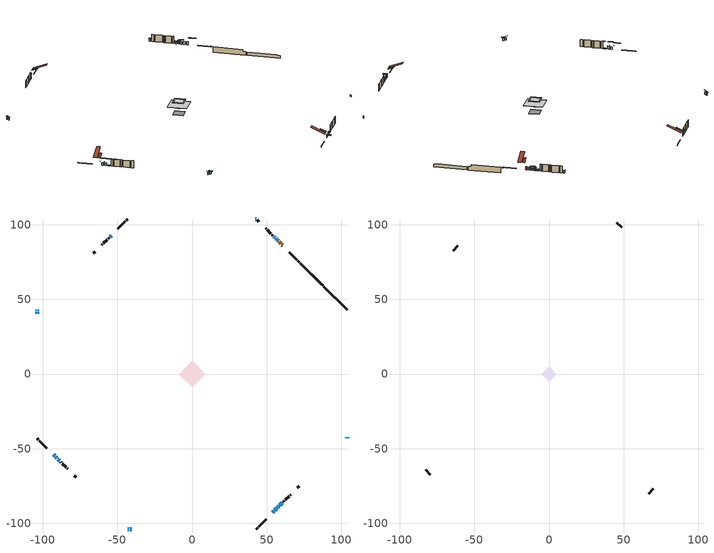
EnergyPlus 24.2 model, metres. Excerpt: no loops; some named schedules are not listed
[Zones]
conditioned space
 floor outside (Floor1 construction): -0.92,0 0,0.92 0.92,0 0,-0.92 z1.67
 floor outside (Floor3 construction): -1.2,0 0,1.2 1.2,0 0,-1.2 z1.67
 floor adiabatic (AdiabaticFloorConstruction): -8.77,0 0,8.77 8.77,0 0,-8.77 z4.11
 floor foundation (Slab1 construction): -4.91,0 0,4.91 4.91,0 0,-4.91 z-2.14
 floor foundation (Slab1 construction 1): -4.87,0 0,4.87 4.87,0 0,-4.87 z-2.14
 wall outside (RimJoist1 construction): 42.98,-103.77 43.96,-102.79 / -103.77,-42.98 -102.79,-43.96 / -42.98,103.77 -43.96,102.79 / 71.85,74.9 70.87,75.88 z1.67:1.97
 wall outside (RimJoist2 construction): 44.62,-102.13 49.66,-97.09 / -102.13,-44.62 -97.09,-49.66 / -44.62,102.13 -49.66,97.09 / 70.21,76.54 65.17,81.58 z1.67:1.97
 wall outside (AdiabaticWallConstruction 1): 60.69,86.06 60.13,86.62 / 59.48,87.27 58.34,88.41 z1.67:3.7
 wall outside (AdiabaticWallConstruction): 54.14,-92.61 54.86,-91.89 / 57.68,89.07 57.3,89.45 / 56.65,90.1 56.27,90.48 / -92.61,-54.14 -91.87,-54.88 / -42.98,-103.77 -42.45,-103.77 / -103.77,42.98 -103.77,42.45 / -91.21,-55.54 -90.48,-56.27 / -41.52,-103.77 -40.45,-103.77 / 57.45,-89.3 58.19,-88.56 / 42.98,103.77 42.45,103.77 / -54.14,92.61 -54.88,91.87 / -103.77,41.52 -103.77,40.45 z1.67:3.3; -89.82,-56.93 -88.67,-58.08 z1.67:2.13; 55.52,-91.23 56.8,-89.95 z1.67:2.48; 55.61,91.14 54.73,92.02 z1.67:2.49; 103.77,-42.98 103.77,-42.27 z1.67:2.89; 58.85,-87.9 60.57,-86.18 z1.67:2.69
 wall outside (Wall1 construction): 61.23,-85.52 61.82,-84.93 / -88.01,-58.74 -87.42,-59.33 / -55.54,91.21 -56.13,90.62 / 54.08,92.67 53.48,93.27 z1.67:6.55
 wall outside (Wall2 construction): 62.48,-84.27 65.02,-81.73 / -86.76,-59.99 -84.22,-62.53 / -56.79,89.96 -59.33,87.42 / 52.82,93.93 50.29,96.46 z1.67:6.55
 wall outside (Wall3 construction): 65.67,-81.08 66.02,-80.73 / -83.57,-63.18 -83.22,-63.53 / -59.98,86.77 -60.33,86.42 / 49.63,97.12 49.28,97.47 z1.67:6.55
 wall outside (Wall6 construction): 70.53,-76.22 71.66,-75.09 / -78.71,-68.04 -77.58,-69.17 / -64.84,81.91 -65.97,80.78 / 44.78,101.97 43.64,103.11 z1.67:6.55
 wall foundation (FoundationWall1 construction): 88.36,58.39,-2.14 88.36,58.39,0.21 102.23,44.52,0.21 102.23,44.52,-0.13 103.77,42.98,-0.13 103.77,42.98,-2.14
 wall foundation (FoundationWall2 construction): 72.51,74.24,-2.14 72.51,74.24,1.67 86.18,60.57,1.67 86.18,60.57,0.52 87.7,59.05,0.52 87.7,59.05,-2.14
 window (WindowConstruction 13): 54.14,-92.61 54.86,-91.89 z1.67:3.29
 window (WindowConstruction 6): 57.68,89.07 57.3,89.45 z1.67:3.29
 window (WindowConstruction 7): 56.65,90.1 56.27,90.48 z1.67:3.29
 window (WindowConstruction 8): -92.61,-54.14 -91.87,-54.88 z1.67:3.29
 window (WindowConstruction 9): -42.98,-103.77 -42.45,-103.77 z1.67:3.29
 window (WindowConstruction 10): -103.77,42.98 -103.77,42.45 z1.67:3.29
 window (WindowConstruction 11): -91.21,-55.54 -90.48,-56.27 z1.67:3.29
 window (WindowConstruction 12): -41.52,-103.77 -40.45,-103.77 z1.67:3.29
 window (WindowConstruction 14): -89.82,-56.93 -88.67,-58.08 z1.67:2.13
 window (WindowConstruction 15): 55.52,-91.23 56.8,-89.96 z1.67:2.48
 window (WindowConstruction 16): 55.61,91.14 54.73,92.02 z1.67:2.48
 window (WindowConstruction): 57.45,-89.3 58.19,-88.56 z1.67:3.29
 window (WindowConstruction 1): 103.77,-42.98 103.77,-42.27 z1.67:2.89
 window (WindowConstruction 2): 58.85,-87.9 60.57,-86.18 z1.67:2.68
 window (WindowConstruction 3): 42.98,103.77 42.45,103.77 z1.67:3.29
 window (WindowConstruction 4): -54.14,92.61 -54.88,91.87 z1.67:3.29
 window (WindowConstruction 5): -103.77,41.52 -103.77,40.45 z1.67:3.29
 door (Door): 60.69,86.06 60.13,86.62 z1.67:3.7
 door (Door 1): 59.48,87.27 58.34,88.41 z1.67:3.7
 ceiling adiabatic (AdiabaticFloorConstruction): 0,-8.77 8.77,0 0,8.77 -8.77,0 z4.11
 roof outside (Roof2 construction): 53.49,-93.27,6.55 50.65,-90.43,8.22 49.89,-91.2,8.22 52.72,-94.03,6.55; -93.27,-53.49,6.55 -90.43,-50.65,8.22 -91.2,-49.89,8.22 -94.03,-52.72,6.55; -53.49,93.27,6.55 -50.65,90.43,8.22 -49.89,91.2,8.22 -52.72,94.03,6.55; 61.35,85.4,6.55 58.52,82.57,8.22 59.28,81.81,8.22 62.11,84.64,6.55
attic - vented
 floor to conditioned space (Floor4 construction Reversed): -4.15,0 0,4.15 4.15,0 0,-4.15 z6.55
 floor to conditioned space (Floor5 construction Reversed): -5.26,0 0,5.26 5.26,0 0,-5.26 z6.55
 wall outside (Wall4 construction): 66.68,-80.07 69.87,-76.88 / -82.56,-64.19 -79.37,-67.38 / -60.99,85.76 -64.18,82.57 / 48.62,98.13 45.43,101.32 z1.67:6.55
 roof outside (Roof1 construction): 52.06,-94.69,6.55 45.62,-88.25,10.34 43.88,-89.99,10.34 50.32,-96.43,6.55; -94.69,-52.06,6.55 -88.25,-45.62,10.34 -89.99,-43.88,10.34 -96.43,-50.32,6.55; -52.06,94.69,6.55 -45.62,88.25,10.34 -43.88,89.99,10.34 -50.32,96.43,6.55; 62.77,83.98,6.55 56.33,77.54,10.34 58.08,75.8,10.34 64.51,82.24,6.55
shading: 55.07,-91.68 53.93,-92.82 55.87,-94.76 57.01,-93.61 z3.59; 56.44,90.31 58.54,88.21 58.87,88.53 56.77,90.63 z4.51; 55.84,90.91 57.08,89.67 57.4,90 56.16,91.24 z3.9; -91.23,-55.52 -93.25,-53.5 -93.36,-53.6 -91.33,-55.63 z4.21; -41.54,-103.77 -43.89,-103.77 -43.89,-103.92 -41.54,-103.92 z4.21; -103.77,41.99 -103.77,43.44 -104.23,43.44 -104.23,41.99 z3.75; -90.15,-56.6 -91.54,-55.21 -91.65,-55.32 -90.26,-56.7 z3.75; -39.99,-103.77 -41.98,-103.77 -41.98,-104.68 -39.99,-104.68 z3.75; -85.44,-61.31 -93.05,-53.7 -93.38,-54.03 -85.77,-61.64 z6.7; 57.01,-89.74 55.31,-91.44 55.74,-91.87 57.44,-90.18 z2.78; 54.41,92.34 55.94,90.81 57.01,91.89 55.48,93.42 z2.94; 58.51,-88.24 57.13,-89.62 57.23,-89.73 58.62,-88.34 z3.75; 60.78,-85.97 58.64,-88.12 59.07,-88.55 61.21,-86.4 z2.98; 41.99,103.77 43.44,103.77 43.44,104.07 41.99,104.07 z3.75; -55.52,91.23 -53.5,93.25 -53.6,93.36 -55.63,91.33 z4.21; -103.77,39.54 -103.77,42.43 -103.92,42.43 -103.92,39.54 z4.21
[Building]
Building 1: Terrain=Suburbs
[Site:Location]
Edmonton Intl AP_AB: Latitude {deg}=53.31; Longitude {deg}=-113.58; Time Zone {hr}=-7; Elevation {m}=723; Keep Site Location Information=Yes
[Site:GroundTemperature:Shallow]
-1.56185, -3.61833, -3.78302, -2.80711, 1.11059, 5.01004, 8.39065, 10.5322, 10.7141, 8.97234, 5.67794, 1.89811
[Site:WaterMainsTemperature]
Calculation Method=Schedule; Temperature Schedule=mains temperature schedule
[Material] Roughness=Rough; Thermal Absorptance=0.9
Name | Thickness {m} | Conductivity {W/m-K} | Density {kg/m3} | Specific Heat {J/kg-K} | Solar Absorptance | Visible Absorptance
asphalt or fiberglass shingles | 0.00635 | 0.162714 | 1121.4 | 1465.45 | 0.4 | 0.4
ceiling loosefill ins | 0.338667 | 0.0480833 | 16.02 | 1046.75 | 0.7 | 0.7
ceiling stud and cavity | 0.1397 | 0.231302 | 65.682 | 1177.47 | 0.7 | 0.7
ceiling stud and cavity 1 | 0.1397 | 0.234031 | 65.682 | 1177.47 | 0.7 | 0.7
concrete 4.0 in. | 0.1016 | 1.803125 | 2242.8 | 837.4 | 0.7 | 0.7
concrete 8.0 in. | 0.2032 | 1.803125 | 2242.8 | 837.4 | 0.7 | 0.7
door material | 0.04445 | 0.053851 | 512.64 | 1214.23 | 0.7 | 0.7
exterior vertical ins | 0.0460229 | 0.029427 | 32.04 | 1214.23 | 0.7 | 0.7
exterior vertical ins 1 | 0.000925351 | 0.029427 | 32.04 | 1214.23 | 0.7 | 0.7
floor covering | 0.0127 | 0.0433444 | 54.468 | 1339.84 | 0.6 | 0.6
floor rigid ins; rim joist rigid ins; wall rigid ins | 0.051816 | 0.029427 | 32.04 | 1214.23 | 0.7 | 0.7
floor rigid ins 1; wall rigid ins 1 | 0.512978 | 0.029427 | 32.04 | 1214.23 | 0.7 | 0.7
floor stud and cavity | 0.1397 | 0.0886258 | 92.3553 | 1139.71 | 0.7 | 0.7
floor stud and cavity 1 | 0.1397 | 0.0898299 | 92.3553 | 1139.71 | 0.7 | 0.7
floor stud and cavity 2 | 0.1397 | 1.75129 | 37.0049 | 1207.88 | 0.7 | 0.7
furniture material conditioned space 1 | 0.1524 | 0.115458 | 640.8 | 1214.23 | 0.6 | 0.6
gypsum board | 0.0127 | 0.160291 | 801 | 837.4 | 0.6 | 0.6
gypsum board 1 | 0.0127 | 0.160291 | 801 | 837.4 | 0.7 | 0.7
osb sheathing 0.5 in. | 0.0127 | 0.115458 | 512.64 | 1214.23 | 0.7 | 0.7
osb sheathing 0.75 in. | 0.01905 | 0.115458 | 512.64 | 1214.23 | 0.7 | 0.7
osb sheathing 2.0 in. | 0.0508 | 0.115458 | 512.64 | 1214.23 | 0.7 | 0.7
rim joist stud and cavity | 0.0508 | 0.0459702 | 125.044 | 1163.47 | 0.6 | 0.6
rim joist stud and cavity 1 | 0.0508 | 0.0440068 | 125.044 | 1163.47 | 0.6 | 0.6
roof rigid ins | 0.103632 | 0.029427 | 32.04 | 1214.23 | 0.7 | 0.7
roof stud and cavity | 0.2032 | 0.0899807 | 78.34581 | 1123.46 | 0.7 | 0.7
wall stud and cavity | 0.1397 | 0.352627 | 139.0536 | 1170.24 | 0.7 | 0.7
wall stud and cavity 1 | 0.1397 | 0.251076 | 139.0536 | 1170.24 | 0.7 | 0.7
wall stud and cavity 2 | 0.1397 | 0.596568 | 139.0536 | 1170.24 | 0.7 | 0.7
wall stud and cavity 3 | 0.0889 | 6.1454 | 50.32683 | 1063.81 | 0.6 | 0.6
wall stud and cavity 4 | 0.1397 | 0.265121 | 139.0536 | 1170.24 | 0.7 | 0.7
wall stud and cavity 5 | 0.0889 | 0.380278 | 52.3479 | 1209.89 | 0.7 | 0.7
wall stud and cavity 6 | 0.0889 | 0.391764 | 83.0341 | 1211.67 | 0.7 | 0.7
wood siding | 0.0254 | 0.102417 | 544.68 | 1172.36 | 0.4 | 0.4
wood siding 1 | 0.00254 | 0.102417 | 544.68 | 1172.36 | 0.4 | 0.4
wood siding 2; wood siding 3; wood siding 4 | 0.0254 | 0.102417 | 544.68 | 1172.36 | 0.7 | 0.7
[WindowMaterial:SimpleGlazingSystem]
Name | U-Factor {W/m2-K} | Solar Heat Gain Coefficient
WindowMaterial | 3.0559 | 0.67
WindowMaterial 1 | 3.09565 | 0.52
WindowMaterial 2 | 2.992306 | 0.55
WindowMaterial 3 | 3.09678 | 0.62
WindowMaterial 4 | 2.762347 | 0.61
WindowMaterial 5 | 5.84096 | 0.59
WindowMaterial 6 | 2.97584 | 0.56
WindowMaterial 7 | 3.00026 | 0.53
[Construction]
AdiabaticFloorConstruction: floor stud and cavity 2, floor rigid ins 1, osb sheathing 0.75 in., floor covering
AdiabaticWallConstruction: wood siding 3, wall rigid ins 1, wall stud and cavity 5, gypsum board
AdiabaticWallConstruction 1: wood siding 4, wall rigid ins 1, wall stud and cavity 5, gypsum board
Door; Door 1: door material
Floor1 construction: floor stud and cavity, floor rigid ins, osb sheathing 0.75 in., floor covering
Floor3 construction: floor stud and cavity 1, floor rigid ins, osb sheathing 0.75 in., floor covering
Floor4 construction Reversed: gypsum board, ceiling stud and cavity, ceiling loosefill ins
Floor5 construction Reversed: gypsum board, ceiling stud and cavity 1, ceiling loosefill ins
FoundationWall1 construction; FoundationWall2 construction: concrete 8.0 in., gypsum board 1
furniture construction conditioned space 1: furniture material conditioned space 1
PartitionWallConstruction: gypsum board, wall stud and cavity 6, gypsum board
RimJoist1 construction: wood siding 2, rim joist rigid ins, osb sheathing 2.0 in., rim joist stud and cavity
RimJoist2 construction: wood siding 2, rim joist rigid ins, osb sheathing 2.0 in., rim joist stud and cavity 1
Roof1 construction: asphalt or fiberglass shingles
Roof2 construction: asphalt or fiberglass shingles, roof rigid ins, osb sheathing 0.75 in., roof stud and cavity, gypsum board
Slab1 construction; Slab1 construction 1: concrete 4.0 in.
Wall1 construction: wood siding, wall rigid ins, osb sheathing 0.5 in., wall stud and cavity, gypsum board
Wall2 construction: wood siding, wall rigid ins, osb sheathing 0.5 in., wall stud and cavity 1, gypsum board
Wall3 construction: wood siding, wall rigid ins, osb sheathing 0.5 in., wall stud and cavity 2, gypsum board
Wall4 construction: wood siding 1, wall stud and cavity 3
Wall6 construction: wood siding, wall rigid ins, osb sheathing 0.5 in., wall stud and cavity 4, gypsum board
WindowConstruction; WindowConstruction 11; WindowConstruction 4; WindowConstruction 8: WindowMaterial
WindowConstruction 1; WindowConstruction 10; WindowConstruction 3; WindowConstruction 7; WindowConstruction 9: WindowMaterial 1
WindowConstruction 12; WindowConstruction 5; WindowConstruction 6: WindowMaterial 3
WindowConstruction 13: WindowMaterial 4
WindowConstruction 14: WindowMaterial 5
WindowConstruction 15: WindowMaterial 6
WindowConstruction 16: WindowMaterial 7
WindowConstruction 2: WindowMaterial 2
[Zone] Multiplier=1; Part of Total Floor Area=Yes
Name | Volume {m3}
attic - vented | 54.5676
conditioned space | 593.8
[Space]
Name | Zone | Volume {m3}
attic - vented 1 | attic - vented | 54.5676
conditioned space 1 | conditioned space | 593.8
[ZoneInfiltration:EffectiveLeakageArea]
infil attic - vented 1: Zone or Space=attic - vented 1; Schedule=Always On Discrete; Effective Air Leakage Area {cm2}=3124.17; Stack Coefficient=0.00060295; Wind Coefficient=1.65906e-05
[ZoneMixing]
whole house fan mix: Zone or Space=attic - vented; Schedule=Always On Continuous; Design Flow Rate Calculation Method=Flow/Zone; Design Flow Rate {m3/s}=0; Source Zone or Space=conditioned space
[SurfaceProperty:ExposedFoundationPerimeter] Exposed Perimeter Calculation Method=TotalExposedPerimeter
Name | Total Exposed Perimeter {m}
Slab1 | 21.793
Slab1 1 | 21.488
[InternalMass] Zone or ZoneList=conditioned space; Space or SpaceList=conditioned space 1
Name | Construction | Surface Area {m2}
furniture mass conditioned space 1 | furniture construction conditioned space 1 | 101.56
partition wall mass | PartitionWallConstruction | 253.9
[Lights]
interior lighting: Zone or ZoneList or Space or SpaceList=conditioned space 1; Schedule=interior lighting schedule; Design Level Calculation Method=LightingLevel; Lighting Level {W}=343.2; Return Air Fraction=0; Fraction Radiant=0.6; Fraction Visible=0.2; Fraction Replaceable=1
[People]
occupants: Zone or ZoneList or Space or SpaceList=conditioned space 1; Number of People Schedule=occupants schedule; Number of People Calculation Method=People; Number of People=3; Fraction Radiant=0.314171; Sensible Heat Fraction=0.56303; Activity Level Schedule=occupants activity schedule; Carbon Dioxide Generation Rate {m3/s-W}=0; Enable ASHRAE 55 Comfort Warnings=No; Mean Radiant Temperature Calculation Type=EnclosureAveraged
[ElectricEquipment] Zone or ZoneList or Space or SpaceList=conditioned space 1; Design Level Calculation Method=EquipmentLevel
Name | Schedule | Design Level {W} | Fraction Latent | Fraction Radiant | Fraction Lost
clothes dryer | clothes dryer schedule | 140.772 | 0.015 | 0.081 | 0.85
clothes washer | clothes washer schedule | 32.1985 | 0.03 | 0.162 | 0.7
cooking range | cooking range schedule | 215.147 | 0.08 | 0.432 | 0.2
dishwasher | dishwasher schedule | 66.8632 | 0.3 | 0.18 | 0.4
fridge | fridge schedule | 72.9452 | 0 | 0.6 | 0
mech vent bath fan 0 | mech vent bath fan 0 schedule | 25.1 | 0 | 0 | 1
mech vent bath fan 1 | mech vent bath fan 1 schedule | 25.1 | 0 | 0 | 1
mech vent bath fan 2 | mech vent bath fan 2 schedule | 25.1 | 0 | 0 | 1
mech vent house fan | mech vent house fan schedule | 0 | 0 | 0 | 1
mech vent house fan cfis | mech vent house fan cfis schedule | 0 | 0 | 0 | 0
mech vent range fan 0 | mech vent range fan 0 schedule | 57 | 0 | 0 | 1
misc plug loads | misc plug loads schedule | 494.7 | 0.045 | 0.513 | 0.1
whole house fan | Always On Discrete | 0 | 0 | 0 | 1
[OtherEquipment] Zone or ZoneList or Space or SpaceList=conditioned space 1; Design Level Calculation Method=EquipmentLevel
Name | Fuel Type | Schedule | Design Level {W} | Fraction Latent | Fraction Radiant | Fraction Lost
clothes dryer 1 | Electricity | clothes dryer schedule | 0 | 0.015 | 0.081 | 0.85
cooking range 1 | Electricity | cooking range schedule | 0 | 0.08 | 0.432 | 0.2
general water use latent | None | general water use schedule | 62.594 | 1 | 0 | 0
general water use sensible | None | general water use schedule | -61.6891 | 0 | 0.6 | 0
mech vent house fan latent load | None | Always On Discrete | 0 | 1 | 0 | 0
mech vent house fan sensible load | None | Always On Discrete | 0 | 0 | 0 | 0
water heater energy adjustment1 | NaturalGas | Always On Discrete | 0.01 | 0 | 0 | 1
[ZoneInfiltration:DesignFlowRate] Zone or ZoneList or Space or SpaceList=conditioned space 1; Schedule=Always On Discrete; Design Flow Rate Calculation Method=Flow/Zone; Design Flow Rate {m3/s}=0
infil flow; natural vent flow; whole house fan flow
[Foundation:Kiva] Initial Indoor Air Temperature {C}=18; Wall Depth Below Slab {m}=0.2032; Custom Block X Position 1 {m}=0.2159; Custom Block Z Position 1 {m}=0
Name | Wall Height Above Grade {m} | Custom Block Material Name 1 | Custom Block Depth 1 {m}
Foundation Kiva 1 | 0.210007 | exterior vertical ins | 2.350008
Foundation Kiva 2 | 1.67 | exterior vertical ins 1 | 3.81
[Foundation:Kiva:Settings]
Soil Conductivity {W/m-K}=0.849921; Soil Density {kg/m3}=1842.3; Soil Specific Heat {J/kg-K}=418.7; Ground Solar Absorptivity=0.9; Ground Thermal Absorptivity=0.9; Ground Surface Roughness {m}=0.03; Far-Field Width {m}=40; Deep-Ground Boundary Condition=ZeroFlux; Deep-Ground Depth {m}=40; Minimum Cell Dimension {m}=0.2; Maximum Cell Growth Coefficient=3; Simulation Timestep=Timestep
[Exterior:Lights]
exterior lighting: Schedule=exterior lighting schedule; Design Level {W}=75.6
[Schedule:Constant]
Name | Hourly Value
Always On Continuous; mech vent house fan schedule; mech vent house fan cfis schedule; Always On Discrete | 1
occupants activity schedule | 117.228
fridge schedule | 0
[Schedule:Week:Daily]
interior lighting schedule Week Rule - Jan1-Jan27: interior lighting schedule day, interior lighting schedule day, interior lighting schedule day, interior lighting schedule day, interior lighting schedule day, interior lighting schedule day, interior lighting schedule day, interior lighting schedule default day, interior lighting schedule default day, interior lighting schedule default day, interior lighting schedule default day, interior lighting schedule default day
interior lighting schedule Week Rule - Jan28-Feb3: interior lighting schedule day, interior lighting schedule day, interior lighting schedule day, interior lighting schedule day, interior lighting schedule day 1, interior lighting schedule day 1, interior lighting schedule day 1, interior lighting schedule default day, interior lighting schedule default day, interior lighting schedule default day, interior lighting schedule default day, interior lighting schedule default day
interior lighting schedule Week Rule - Feb4-Feb24: interior lighting schedule day 1, interior lighting schedule day 1, interior lighting schedule day 1, interior lighting schedule day 1, interior lighting schedule day 1, interior lighting schedule day 1, interior lighting schedule day 1, interior lighting schedule default day, interior lighting schedule default day, interior lighting schedule default day, interior lighting schedule default day, interior lighting schedule default day
interior lighting schedule Week Rule - Feb25-Mar3: interior lighting schedule day 1, interior lighting schedule day 1, interior lighting schedule day 1, interior lighting schedule day 1, interior lighting schedule day 2, interior lighting schedule day 2, interior lighting schedule day 2, interior lighting schedule default day, interior lighting schedule default day, interior lighting schedule default day, interior lighting schedule default day, interior lighting schedule default day
interior lighting schedule Week Rule - Mar4-Mar31: interior lighting schedule day 2, interior lighting schedule day 2, interior lighting schedule day 2, interior lighting schedule day 2, interior lighting schedule day 2, interior lighting schedule day 2, interior lighting schedule day 2, interior lighting schedule default day, interior lighting schedule default day, interior lighting schedule default day, interior lighting schedule default day, interior lighting schedule default day
interior lighting schedule Week Rule - Apr1-Apr28: interior lighting schedule day 3, interior lighting schedule day 3, interior lighting schedule day 3, interior lighting schedule day 3, interior lighting schedule day 3, interior lighting schedule day 3, interior lighting schedule day 3, interior lighting schedule default day, interior lighting schedule default day, interior lighting schedule default day, interior lighting schedule default day, interior lighting schedule default day
interior lighting schedule Week Rule - Apr29-May5: interior lighting schedule day 3, interior lighting schedule day 3, interior lighting schedule day 4, interior lighting schedule day 4, interior lighting schedule day 4, interior lighting schedule day 4, interior lighting schedule day 4, interior lighting schedule default day, interior lighting schedule default day, interior lighting schedule default day, interior lighting schedule default day, interior lighting schedule default day
interior lighting schedule Week Rule - May6-May26: interior lighting schedule day 4, interior lighting schedule day 4, interior lighting schedule day 4, interior lighting schedule day 4, interior lighting schedule day 4, interior lighting schedule day 4, interior lighting schedule day 4, interior lighting schedule default day, interior lighting schedule default day, interior lighting schedule default day, interior lighting schedule default day, interior lighting schedule default day
interior lighting schedule Week Rule - May27-Jun2: interior lighting schedule day 4, interior lighting schedule day 4, interior lighting schedule day 4, interior lighting schedule day 4, interior lighting schedule day 4, interior lighting schedule day 5, interior lighting schedule day 5, interior lighting schedule default day, interior lighting schedule default day, interior lighting schedule default day, interior lighting schedule default day, interior lighting schedule default day
interior lighting schedule Week Rule - Jun3-Jun30: interior lighting schedule day 5, interior lighting schedule day 5, interior lighting schedule day 5, interior lighting schedule day 5, interior lighting schedule day 5, interior lighting schedule day 5, interior lighting schedule day 5, interior lighting schedule default day, interior lighting schedule default day, interior lighting schedule default day, interior lighting schedule default day, interior lighting schedule default day
interior lighting schedule Week Rule - Jul1-Jul28: interior lighting schedule day 6, interior lighting schedule day 6, interior lighting schedule day 6, interior lighting schedule day 6, interior lighting schedule day 6, interior lighting schedule day 6, interior lighting schedule day 6, interior lighting schedule default day, interior lighting schedule default day, interior lighting schedule default day, interior lighting schedule default day, interior lighting schedule default day
interior lighting schedule Week Rule - Jul29-Aug4: interior lighting schedule day 6, interior lighting schedule day 6, interior lighting schedule day 6, interior lighting schedule day 7, interior lighting schedule day 7, interior lighting schedule day 7, interior lighting schedule day 7, interior lighting schedule default day, interior lighting schedule default day, interior lighting schedule default day, interior lighting schedule default day, interior lighting schedule default day
interior lighting schedule Week Rule - Aug5-Aug25: interior lighting schedule day 7, interior lighting schedule day 7, interior lighting schedule day 7, interior lighting schedule day 7, interior lighting schedule day 7, interior lighting schedule day 7, interior lighting schedule day 7, interior lighting schedule default day, interior lighting schedule default day, interior lighting schedule default day, interior lighting schedule default day, interior lighting schedule default day
interior lighting schedule Week Rule - Aug26-Sep1: interior lighting schedule day 7, interior lighting schedule day 7, interior lighting schedule day 7, interior lighting schedule day 7, interior lighting schedule day 7, interior lighting schedule day 7, interior lighting schedule day 8, interior lighting schedule default day, interior lighting schedule default day, interior lighting schedule default day, interior lighting schedule default day, interior lighting schedule default day
interior lighting schedule Week Rule - Sep2-Sep29: interior lighting schedule day 8, interior lighting schedule day 8, interior lighting schedule day 8, interior lighting schedule day 8, interior lighting schedule day 8, interior lighting schedule day 8, interior lighting schedule day 8, interior lighting schedule default day, interior lighting schedule default day, interior lighting schedule default day, interior lighting schedule default day, interior lighting schedule default day
interior lighting schedule Week Rule - Sep30-Oct6: interior lighting schedule day 8, interior lighting schedule day 9, interior lighting schedule day 9, interior lighting schedule day 9, interior lighting schedule day 9, interior lighting schedule day 9, interior lighting schedule day 9, interior lighting schedule default day, interior lighting schedule default day, interior lighting schedule default day, interior lighting schedule default day, interior lighting schedule default day
interior lighting schedule Week Rule - Oct7-Oct27: interior lighting schedule day 9, interior lighting schedule day 9, interior lighting schedule day 9, interior lighting schedule day 9, interior lighting schedule day 9, interior lighting schedule day 9, interior lighting schedule day 9, interior lighting schedule default day, interior lighting schedule default day, interior lighting schedule default day, interior lighting schedule default day, interior lighting schedule default day
interior lighting schedule Week Rule - Oct28-Nov3: interior lighting schedule day 9, interior lighting schedule day 9, interior lighting schedule day 9, interior lighting schedule day 9, interior lighting schedule day 10, interior lighting schedule day 10, interior lighting schedule day 10, interior lighting schedule default day, interior lighting schedule default day, interior lighting schedule default day, interior lighting schedule default day, interior lighting schedule default day
interior lighting schedule Week Rule - Nov4-Nov24: interior lighting schedule day 10, interior lighting schedule day 10, interior lighting schedule day 10, interior lighting schedule day 10, interior lighting schedule day 10, interior lighting schedule day 10, interior lighting schedule day 10, interior lighting schedule default day, interior lighting schedule default day, interior lighting schedule default day, interior lighting schedule default day, interior lighting schedule default day
interior lighting schedule Week Rule - Nov25-Dec1: interior lighting schedule day 10, interior lighting schedule day 10, interior lighting schedule day 10, interior lighting schedule day 10, interior lighting schedule day 10, interior lighting schedule day 10, interior lighting schedule day 11, interior lighting schedule default day, interior lighting schedule default day, interior lighting schedule default day, interior lighting schedule default day, interior lighting schedule default day
interior lighting schedule Week Rule - Dec2-Dec31: interior lighting schedule day 11, interior lighting schedule day 11, interior lighting schedule day 11, interior lighting schedule day 11, interior lighting schedule day 11, interior lighting schedule day 11, interior lighting schedule day 11, interior lighting schedule default day, interior lighting schedule default day, interior lighting schedule default day, interior lighting schedule default day, interior lighting schedule default day
occupants schedule Week Rule - Jan1-Dec31: occupants schedule day, occupants schedule day, occupants schedule day, occupants schedule day, occupants schedule day, occupants schedule day, occupants schedule day, occupants schedule default day, occupants schedule default day, occupants schedule default day, occupants schedule default day, occupants schedule default day
clothes dryer schedule Week Rule - Jan1-Dec31: clothes dryer schedule day, clothes dryer schedule day, clothes dryer schedule day, clothes dryer schedule day, clothes dryer schedule day, clothes dryer schedule day, clothes dryer schedule day, clothes dryer schedule default day, clothes dryer schedule default day, clothes dryer schedule default day, clothes dryer schedule default day, clothes dryer schedule default day
clothes washer schedule Week Rule - Jan1-Dec31: clothes washer schedule day, clothes washer schedule day, clothes washer schedule day, clothes washer schedule day, clothes washer schedule day, clothes washer schedule day, clothes washer schedule day, clothes washer schedule default day, clothes washer schedule default day, clothes washer schedule default day, clothes washer schedule default day, clothes washer schedule default day
cooking range schedule Week Rule - Jan1-Dec31: cooking range schedule day, cooking range schedule day, cooking range schedule day, cooking range schedule day, cooking range schedule day, cooking range schedule day, cooking range schedule day, cooking range schedule default day, cooking range schedule default day, cooking range schedule default day, cooking range schedule default day, cooking range schedule default day
dishwasher schedule Week Rule - Jan1-Dec31: dishwasher schedule day, dishwasher schedule day, dishwasher schedule day, dishwasher schedule day, dishwasher schedule day, dishwasher schedule day, dishwasher schedule day, dishwasher schedule default day, dishwasher schedule default day, dishwasher schedule default day, dishwasher schedule default day, dishwasher schedule default day
mech vent bath fan 0 schedule Week Rule - Jan1-Dec31: mech vent bath fan 0 schedule day, mech vent bath fan 0 schedule day, mech vent bath fan 0 schedule day, mech vent bath fan 0 schedule day, mech vent bath fan 0 schedule day, mech vent bath fan 0 schedule day, mech vent bath fan 0 schedule day, mech vent bath fan 0 schedule default day, mech vent bath fan 0 schedule default day, mech vent bath fan 0 schedule default day, mech vent bath fan 0 schedule default day, mech vent bath fan 0 schedule default day
mech vent bath fan 1 schedule Week Rule - Jan1-Dec31: mech vent bath fan 1 schedule day, mech vent bath fan 1 schedule day, mech vent bath fan 1 schedule day, mech vent bath fan 1 schedule day, mech vent bath fan 1 schedule day, mech vent bath fan 1 schedule day, mech vent bath fan 1 schedule day, mech vent bath fan 1 schedule default day, mech vent bath fan 1 schedule default day, mech vent bath fan 1 schedule default day, mech vent bath fan 1 schedule default day, mech vent bath fan 1 schedule default day
mech vent bath fan 2 schedule Week Rule - Jan1-Dec31: mech vent bath fan 2 schedule day, mech vent bath fan 2 schedule day, mech vent bath fan 2 schedule day, mech vent bath fan 2 schedule day, mech vent bath fan 2 schedule day, mech vent bath fan 2 schedule day, mech vent bath fan 2 schedule day, mech vent bath fan 2 schedule default day, mech vent bath fan 2 schedule default day, mech vent bath fan 2 schedule default day, mech vent bath fan 2 schedule default day, mech vent bath fan 2 schedule default day
mech vent range fan 0 schedule Week Rule - Jan1-Dec31: mech vent range fan 0 schedule day, mech vent range fan 0 schedule day, mech vent range fan 0 schedule day, mech vent range fan 0 schedule day, mech vent range fan 0 schedule day, mech vent range fan 0 schedule day, mech vent range fan 0 schedule day, mech vent range fan 0 schedule default day, mech vent range fan 0 schedule default day, mech vent range fan 0 schedule default day, mech vent range fan 0 schedule default day, mech vent range fan 0 schedule default day
misc plug loads schedule Week Rule - Jan1-Dec31: misc plug loads schedule day, misc plug loads schedule day, misc plug loads schedule day, misc plug loads schedule day, misc plug loads schedule day, misc plug loads schedule day, misc plug loads schedule day, misc plug loads schedule default day, misc plug loads schedule default day, misc plug loads schedule default day, misc plug loads schedule default day, misc plug loads schedule default day
general water use schedule Week Rule - Jan1-Dec31: general water use schedule day, general water use schedule day, general water use schedule day, general water use schedule day, general water use schedule day, general water use schedule day, general water use schedule day, general water use schedule default day, general water use schedule default day, general water use schedule default day, general water use schedule default day, general water use schedule default day
exterior lighting schedule Week Rule - Jan1-Jan27: exterior lighting schedule day, exterior lighting schedule day, exterior lighting schedule day, exterior lighting schedule day, exterior lighting schedule day, exterior lighting schedule day, exterior lighting schedule day, exterior lighting schedule default day, exterior lighting schedule default day, exterior lighting schedule default day, exterior lighting schedule default day, exterior lighting schedule default day
exterior lighting schedule Week Rule - Jan28-Feb3: exterior lighting schedule day, exterior lighting schedule day, exterior lighting schedule day, exterior lighting schedule day, exterior lighting schedule day 1, exterior lighting schedule day 1, exterior lighting schedule day 1, exterior lighting schedule default day, exterior lighting schedule default day, exterior lighting schedule default day, exterior lighting schedule default day, exterior lighting schedule default day
exterior lighting schedule Week Rule - Feb4-Feb24: exterior lighting schedule day 1, exterior lighting schedule day 1, exterior lighting schedule day 1, exterior lighting schedule day 1, exterior lighting schedule day 1, exterior lighting schedule day 1, exterior lighting schedule day 1, exterior lighting schedule default day, exterior lighting schedule default day, exterior lighting schedule default day, exterior lighting schedule default day, exterior lighting schedule default day
[Schedule:Year]
interior lighting schedule: interior lighting schedule Week Rule - Jan1-Jan27, 1, 1, 1, 27, interior lighting schedule Week Rule - Jan28-Feb3, 1, 28, 2, 3, interior lighting schedule Week Rule - Feb4-Feb24, 2, 4, 2, 24, interior lighting schedule Week Rule - Feb25-Mar3, 2, 25, 3, 3, interior lighting schedule Week Rule - Mar4-Mar31, 3, 4, 3, 31, interior lighting schedule Week Rule - Apr1-Apr28, 4, 1, 4, 28, interior lighting schedule Week Rule - Apr29-May5, 4, 29, 5, 5, interior lighting schedule Week Rule - May6-May26, 5, 6, 5, 26, interior lighting schedule Week Rule - May27-Jun2, 5, 27, 6, 2, interior lighting schedule Week Rule - Jun3-Jun30, 6, 3, 6, 30, interior lighting schedule Week Rule - Jul1-Jul28, 7, 1, 7, 28, interior lighting schedule Week Rule - Jul29-Aug4, 7, 29, 8, 4, interior lighting schedule Week Rule - Aug5-Aug25, 8, 5, 8, 25, interior lighting schedule Week Rule - Aug26-Sep1, 8, 26, 9, 1, interior lighting schedule Week Rule - Sep2-Sep29, 9, 2, 9, 29, interior lighting schedule Week Rule - Sep30-Oct6, 9, 30, 10, 6, interior lighting schedule Week Rule - Oct7-Oct27, 10, 7, 10, 27, interior lighting schedule Week Rule - Oct28-Nov3, 10, 28, 11, 3, interior lighting schedule Week Rule - Nov4-Nov24, 11, 4, 11, 24, interior lighting schedule Week Rule - Nov25-Dec1, 11, 25, 12, 1, interior lighting schedule Week Rule - Dec2-Dec31, 12, 2, 12, 31
occupants schedule: occupants schedule Week Rule - Jan1-Dec31, 1, 1, 12, 31
clothes dryer schedule: clothes dryer schedule Week Rule - Jan1-Dec31, 1, 1, 12, 31
clothes washer schedule: clothes washer schedule Week Rule - Jan1-Dec31, 1, 1, 12, 31
cooking range schedule: cooking range schedule Week Rule - Jan1-Dec31, 1, 1, 12, 31
dishwasher schedule: dishwasher schedule Week Rule - Jan1-Dec31, 1, 1, 12, 31
mech vent bath fan 0 schedule: mech vent bath fan 0 schedule Week Rule - Jan1-Dec31, 1, 1, 12, 31
mech vent bath fan 1 schedule: mech vent bath fan 1 schedule Week Rule - Jan1-Dec31, 1, 1, 12, 31
mech vent bath fan 2 schedule: mech vent bath fan 2 schedule Week Rule - Jan1-Dec31, 1, 1, 12, 31
mech vent range fan 0 schedule: mech vent range fan 0 schedule Week Rule - Jan1-Dec31, 1, 1, 12, 31
misc plug loads schedule: misc plug loads schedule Week Rule - Jan1-Dec31, 1, 1, 12, 31
general water use schedule: general water use schedule Week Rule - Jan1-Dec31, 1, 1, 12, 31
exterior lighting schedule: exterior lighting schedule Week Rule - Jan1-Jan27, 1, 1, 1, 27, exterior lighting schedule Week Rule - Jan28-Feb3, 1, 28, 2, 3, exterior lighting schedule Week Rule - Feb4-Feb24, 2, 4, 2, 24, exterior lighting schedule Week Rule - Feb25-Mar3, 2, 25, 3, 3, exterior lighting schedule Week Rule - Mar4-Mar31, 3, 4, 3, 31, exterior lighting schedule Week Rule - Apr1-Apr28, 4, 1, 4, 28, exterior lighting schedule Week Rule - Apr29-May5, 4, 29, 5, 5, exterior lighting schedule Week Rule - May6-May26, 5, 6, 5, 26, exterior lighting schedule Week Rule - May27-Jun2, 5, 27, 6, 2, exterior lighting schedule Week Rule - Jun3-Jun30, 6, 3, 6, 30, exterior lighting schedule Week Rule - Jul1-Jul28, 7, 1, 7, 28, exterior lighting schedule Week Rule - Jul29-Aug4, 7, 29, 8, 4, exterior lighting schedule Week Rule - Aug5-Aug25, 8, 5, 8, 25, exterior lighting schedule Week Rule - Aug26-Sep1, 8, 26, 9, 1, exterior lighting schedule Week Rule - Sep2-Sep29, 9, 2, 9, 29, exterior lighting schedule Week Rule - Sep30-Oct6, 9, 30, 10, 6, exterior lighting schedule Week Rule - Oct7-Oct27, 10, 7, 10, 27, exterior lighting schedule Week Rule - Oct28-Nov3, 10, 28, 11, 3, exterior lighting schedule Week Rule - Nov4-Nov24, 11, 4, 11, 24, exterior lighting schedule Week Rule - Nov25-Dec1, 11, 25, 12, 1, exterior lighting schedule Week Rule - Dec2-Dec31, 12, 2, 12, 31
[Schedule:Compact]
mains temperature schedule: Through: 01/01, For: AllDays, Until: 24:00, 3.97167, Through: 01/02, For: AllDays, Until: 24:00, 3.90778, Through: 01/03, For: AllDays, Until: 24:00, 3.84556, Through: 01/04, For: AllDays, Until: 24:00, 3.78389, Through: 01/05, For: AllDays, Until: 24:00, 3.72278, Through: 01/06, For: AllDays, Until: 24:00, 3.66278, Through: 01/07, For: AllDays, Until: 24:00, 3.60389, Through: 01/08, For: AllDays, Until: 24:00, 3.54556, Through: 01/09, For: AllDays, Until: 24:00, 3.48833, Through: 01/10, For: AllDays, Until: 24:00, 3.43167, Through: 01/11, For: AllDays, Until: 24:00, 3.37611, Through: 01/12, For: AllDays, Until: 24:00, 3.32167, Through: 01/13, For: AllDays, Until: 24:00, 3.26833, Through: 01/14, For: AllDays, Until: 24:00, 3.21556, Through: 01/15, For: AllDays, Until: 24:00, 3.16444, Through: 01/16, For: AllDays, Until: 24:00, 3.11389, Through: 01/17, For: AllDays, Until: 24:00, 3.06444, Through: 01/18, For: AllDays, Until: 24:00, 3.01611, Through: 01/19, For: AllDays, Until: 24:00, 2.96889, Through: 01/20, For: AllDays, Until: 24:00, 2.92278, Through: 01/21, For: AllDays, Until: 24:00, 2.87722, Through: 01/22, For: AllDays, Until: 24:00, 2.83333, Through: 01/23, For: AllDays, Until: 24:00, 2.79056, Through: 01/24, For: AllDays, Until: 24:00, 2.74889, Through: 01/25, For: AllDays, Until: 24:00, 2.70833, Through: 01/26, For: AllDays, Until: 24:00, 2.66889, Through: 01/27, For: AllDays, Until: 24:00, 2.63056, Through: 01/28, For: AllDays, Until: 24:00, 2.59333, Through: 01/29, For: AllDays, Until: 24:00, 2.55778, Through: 01/30, For: AllDays, Until: 24:00, 2.52278, Through: 01/31, For: AllDays, Until: 24:00, 2.48944, Through: 02/01, For: AllDays, Until: 24:00, 2.45722, Through: 02/02, For: AllDays, Until: 24:00, 2.42611, Through: 02/03, For: AllDays, Until: 24:00, 2.39667, Through: 02/04, For: AllDays, Until: 24:00, 2.36833, Through: 02/05, For: AllDays, Until: 24:00, 2.34111, Through: 02/06, For: AllDays, Until: 24:00, 2.315, Through: 02/07, For: AllDays, Until: 24:00, 2.29056, Through: 02/08, For: AllDays, Until: 24:00, 2.26722, Through: 02/09, For: AllDays, Until: 24:00, 2.245, Through: 02/10, For: AllDays, Until: 24:00, 2.22444, Through: 02/11, For: AllDays, Until: 24:00, 2.20444, Through: 02/12, For: AllDays, Until: 24:00, 2.18667, Through: 02/13, For: AllDays, Until: 24:00, 2.17, Through: 02/14, For: AllDays, Until: 24:00, 2.15444, Through: 02/15, For: AllDays, Until: 24:00, 2.14, Through: 02/16, For: AllDays, Until: 24:00, 2.12722, Through: 02/17, For: AllDays, Until: 24:00, 2.11556, Through: 02/18, For: AllDays, Until: 24:00, 2.10556, Through: 02/19, For: AllDays, Until: 24:00, 2.09667, Through: 02/20, For: AllDays, Until: 24:00, 2.08889, Through: 02/21, For: AllDays, Until: 24:00, 2.08278, Through: 02/22, For: AllDays, Until: 24:00, 2.07833, Through: 02/23, For: AllDays, Until: 24:00, 2.07444, Through: 02/24, For: AllDays, Until: 24:00, 2.07278, Through: 02/25, For: AllDays, Until: 24:00, 2.07167, Through: 02/26, For: AllDays, Until: 24:00, 2.07222, Through: 02/27, For: AllDays, Until: 24:00, 2.07444, Through: 02/28, For: AllDays, Until: 24:00, 2.07778, Through: 03/01, For: AllDays, Until: 24:00, 2.08222, Through: 03/02, For: AllDays, Until: 24:00, 2.08833, Through: 03/03, For: AllDays, Until: 24:00, 2.09556, Through: 03/04, For: AllDays, Until: 24:00, 2.10444, Through: 03/05, For: AllDays, Until: 24:00, 2.11444, Through: 03/06, For: AllDays, Until: 24:00, 2.12556, Through: 03/07, For: AllDays, Until: 24:00, 2.13833, Through: 03/08, For: AllDays, Until: 24:00, 2.15278, Through: 03/09, For: AllDays, Until: 24:00, 2.16778, Through: 03/10, For: AllDays, Until: 24:00, 2.18444, Through: 03/11, For: AllDays, Until: 24:00, 2.20278, Through: 03/12, For: AllDays, Until: 24:00, 2.22167, Through: 03/13, For: AllDays, Until: 24:00, 2.24278, Through: 03/14, For: AllDays, Until: 24:00, 2.26444, Through: 03/15, For: AllDays, Until: 24:00, 2.28778, Through: 03/16, For: AllDays, Until: 24:00, 2.31222, Through: 03/17, For: AllDays, Until: 24:00, 2.33778, Through: 03/18, For: AllDays, Until: 24:00, 2.365, Through: 03/19, For: AllDays, Until: 24:00, 2.39333, Through: 03/20, For: AllDays, Until: 24:00, 2.42278, Through: 03/21, For: AllDays, Until: 24:00, 2.45389, Through: 03/22, For: AllDays, Until: 24:00, 2.48611, Through: 03/23, For: AllDays, Until: 24:00, 2.51889, Through: 03/24, For: AllDays, Until: 24:00, 2.55389, Through: 03/25, For: AllDays, Until: 24:00, 2.58944, Through: 03/26, For: AllDays, Until: 24:00, 2.62611, Through: 03/27, For: AllDays, Until: 24:00, 2.66444, Through: 03/28, For: AllDays, Until: 24:00, 2.70389, Through: 03/29, For: AllDays, Until: 24:00, 2.74389, Through: 03/30, For: AllDays, Until: 24:00, 2.78556, Through: 03/31, For: AllDays, Until: 24:00, 2.82833, Through: 04/01, For: AllDays, Until: 24:00, 2.87222, Through: 04/02, For: AllDays, Until: 24:00, 2.91722, Through: 04/03, For: AllDays, Until: 24:00, 2.96333, Through: 04/04, For: AllDays, Until: 24:00, 3.01056, Through: 04/05, For: AllDays, Until: 24:00, 3.05889, Through: 04/06, For: AllDays, Until: 24:00, 3.10833, Through: 04/07, For: AllDays, Until: 24:00, 3.15833, Through: 04/08, For: AllDays, Until: 24:00, 3.21, Through: 04/09, For: AllDays, Until: 24:00, 3.26222, Through: 04/10, For: AllDays, Until: 24:00, 3.31556, Through: 04/11, For: AllDays, Until: 24:00, 3.37, Through: 04/12, For: AllDays, Until: 24:00, 3.42556, Through: 04/13, For: AllDays, Until: 24:00, 3.48167, Through: 04/14, For: AllDays, Until: 24:00, 3.53889, Through: 04/15, For: AllDays, Until: 24:00, 3.59722, Through: 04/16, For: AllDays, Until: 24:00, 3.65611, Through: 04/17, For: AllDays, Until: 24:00, 3.71611, Through: 04/18, For: AllDays, Until: 24:00, 3.77667, Through: 04/19, For: AllDays, Until: 24:00, 3.83833, Through: 04/20, For: AllDays, Until: 24:00, 3.90111, Through: 04/21, For: AllDays, Until: 24:00, 3.96444, Through: 04/22, For: AllDays, Until: 24:00, 4.02833, Through: 04/23, For: AllDays, Until: 24:00, 4.09333, Through: 04/24, For: AllDays, Until: 24:00, 4.15889, Through: 04/25, For: AllDays, Until: 24:00, 4.225, Through: 04/26, For: AllDays, Until: 24:00, 4.29222, Through: 04/27, For: AllDays, Until: 24:00, 4.36, Through: 04/28, For: AllDays, Until: 24:00, 4.42833, Through: 04/29, For: AllDays, Until: 24:00, 4.49722, Through: 04/30, For: AllDays, Until: 24:00, 4.56667, Through: 05/01, For: AllDays, Until: 24:00, 4.63722, Through: 05/02, For: AllDays, Until: 24:00, 4.70833, Through: 05/03, For: AllDays, Until: 24:00, 4.77944, Through: 05/04, For: AllDays, Until: 24:00, 4.85167, Through: 05/05, For: AllDays, Until: 24:00, 4.92389, Through: 05/06, For: AllDays, Until: 24:00, 4.99722, Through: 05/07, For: AllDays, Until: 24:00, 5.07056, Through: 05/08, For: AllDays, Until: 24:00, 5.145, Through: 05/09, For: AllDays, Until: 24:00, 5.21944, Through: 05/10, For: AllDays, Until: 24:00, 5.29389, Through: 05/11, For: AllDays, Until: 24:00, 5.36944, Through: 05/12, For: AllDays, Until: 24:00, 5.445, Through: 05/13, For: AllDays, Until: 24:00, 5.52111, Through: 05/14, For: AllDays, Until: 24:00, 5.59722, Through: 05/15, For: AllDays, Until: 24:00, 5.67389, Through: 05/16, For: AllDays, Until: 24:00, 5.75056, Through: 05/17, For: AllDays, Until: 24:00, 5.82778, Through: 05/18, For: AllDays, Until: 24:00, 5.90556, Through: 05/19, For: AllDays, Until: 24:00, 5.98278, Through: 05/20, For: AllDays, Until: 24:00, 6.06056, Through: 05/21, For: AllDays, Until: 24:00, 6.13889, Through: 05/22, For: AllDays, Until: 24:00, 6.21667, Through: 05/23, For: AllDays, Until: 24:00, 6.295, Through: 05/24, For: AllDays, Until: 24:00, 6.37333, Through: 05/25, For: AllDays, Until: 24:00, 6.45222, Through: 05/26, For: AllDays, Until: 24:00, 6.53056, Through: 05/27, For: AllDays, Until: 24:00, 6.60889, Through: 05/28, For: AllDays, Until: 24:00, 6.68778, Through: 05/29, For: AllDays, Until: 24:00, 6.76611, Through: 05/30, For: AllDays, Until: 24:00, 6.84444, Through: 05/31, For: AllDays, Until: 24:00, 6.92278, Through: 06/01, For: AllDays, Until: 24:00, 7.00111, Through: 06/02, For: AllDays, Until: 24:00, 7.07944, Through: 06/03, For: AllDays, Until: 24:00, 7.15778, Through: 06/04, For: AllDays, Until: 24:00, 7.23556, Through: 06/05, For: AllDays, Until: 24:00, 7.31333, Through: 06/06, For: AllDays, Until: 24:00, 7.39056, Through: 06/07, For: AllDays, Until: 24:00, 7.46833, Through: 06/08, For: AllDays, Until: 24:00, 7.545, Through: 06/09, For: AllDays, Until: 24:00, 7.62222, Through: 06/10, For: AllDays, Until: 24:00, 7.69833, Through: 06/11, For: AllDays, Until: 24:00, 7.775, Through: 06/12, For: AllDays, Until: 24:00, 7.85056, Through: 06/13, For: AllDays, Until: 24:00, 7.92611, Through: 06/14, For: AllDays, Until: 24:00, 8.00111, Through: 06/15, For: AllDays, Until: 24:00, 8.07611, Through: 06/16, For: AllDays, Until: 24:00, 8.15056, Through: 06/17, For: AllDays, Until: 24:00, 8.22389, Through: 06/18, For: AllDays, Until: 24:00, 8.29778, Through: 06/19, For: AllDays, Until: 24:00, 8.37056, Through: 06/20, For: AllDays, Until: 24:00, 8.44278, Through: 06/21, For: AllDays, Until: 24:00, 8.51444, Through: 06/22, For: AllDays, Until: 24:00, 8.58611, Through: 06/23, For: AllDays, Until: 24:00, 8.65667, Through: 06/24, For: AllDays, Until: 24:00, 8.72667, Through: 06/25, For: AllDays, Until: 24:00, 8.79611, Through: 06/26, For: AllDays, Until: 24:00, 8.865, Through: 06/27, For: AllDays, Until: 24:00, 8.93333, Through: 06/28, For: AllDays, Until: 24:00, 9.00056, Through: 06/29, For: AllDays, Until: 24:00, 9.06778, Through: 06/30, For: AllDays, Until: 24:00, 9.13333, Through: 07/01, For: AllDays, Until: 24:00, 9.19889, Through: 07/02, For: AllDays, Until: 24:00, 9.26333, Through: 07/03, For: AllDays, Until: 24:00, 9.32722, Through: 07/04, For: AllDays, Until: 24:00, 9.39056, Through: 07/05, For: AllDays, Until: 24:00, 9.45278, Through: 07/06, For: AllDays, Until: 24:00, 9.51389, Through: 07/07, For: AllDays, Until: 24:00, 9.57444, Through: 07/08, For: AllDays, Until: 24:00, 9.63389, Through: 07/09, For: AllDays, Until: 24:00, 9.69278, Through: 07/10, For: AllDays, Until: 24:00, 9.75056, Through: 07/11, For: AllDays, Until: 24:00, 9.80778, Through: 07/12, For: AllDays, Until: 24:00, 9.86333, Through: 07/13, For: AllDays, Until: 24:00, 9.91833, Through: 07/14, For: AllDays, Until: 24:00, 9.97278, Through: 07/15, For: AllDays, Until: 24:00, 10.0256, Through: 07/16, For: AllDays, Until: 24:00, 10.0778, Through: 07/17, For: AllDays, Until: 24:00, 10.1289, Through: 07/18, For: AllDays, Until: 24:00, 10.1789, Through: 07/19, For: AllDays, Until: 24:00, 10.2278, Through: 07/20, For: AllDays, Until: 24:00, 10.2756, Through: 07/21, For: AllDays, Until: 24:00, 10.3222, Through: 07/22, For: AllDays, Until: 24:00, 10.3683, Through: 07/23, For: AllDays, Until: 24:00, 10.4128, Through: 07/24, For: AllDays, Until: 24:00, 10.4561, Through: 07/25, For: AllDays, Until: 24:00, 10.4989, Through: 07/26, For: AllDays, Until: 24:00, 10.54, Through: 07/27, For: AllDays, Until: 24:00, 10.58, Through: 07/28, For: AllDays, Until: 24:00, 10.6189, Through: 07/29, For: AllDays, Until: 24:00, 10.6567, Through: 07/30, For: AllDays, Until: 24:00, 10.6928, Through: 07/31, For: AllDays, Until: 24:00, 10.7283, Through: 08/01, For: AllDays, Until: 24:00, 10.7622, Through: 08/02, For: AllDays, Until: 24:00, 10.7956, Through: 08/03, For: AllDays, Until: 24:00, 10.8272, Through: 08/04, For: AllDays, Until: 24:00, 10.8572, Through: 08/05, For: AllDays, Until: 24:00, 10.8867, Through: 08/06, For: AllDays, Until: 24:00, 10.9144, Through: 08/07, For: AllDays, Until: 24:00, 10.9411, Through: 08/08, For: AllDays, Until: 24:00, 10.9667, Through: 08/09, For: AllDays, Until: 24:00, 10.9906, Through: 08/10, For: AllDays, Until: 24:00, 11.0133, Through: 08/11, For: AllDays, Until: 24:00, 11.035, Through: 08/12, For: AllDays, Until: 24:00, 11.055, Through: 08/13, For: AllDays, Until: 24:00, 11.0739, Through: 08/14, For: AllDays, Until: 24:00, 11.0917, Through: 08/15, For: AllDays, Until: 24:00, 11.1078, Through: 08/16, For: AllDays, Until: 24:00, 11.1228, Through: 08/17, For: AllDays, Until: 24:00, 11.1361, Through: 08/18, For: AllDays, Until: 24:00, 11.1483, Through: 08/19, For: AllDays, Until: 24:00, 11.1594, Through: 08/20, For: AllDays, Until: 24:00, 11.1689, Through: 08/21, For: AllDays, Until: 24:00, 11.1772, Through: 08/22, For: AllDays, Until: 24:00, 11.1844, Through: 08/23, For: AllDays, Until: 24:00, 11.19, Through: 08/24, For: AllDays, Until: 24:00, 11.1939, Through: 08/25, For: AllDays, Until: 24:00, 11.1967, Through: 08/26, For: AllDays, Until: 24:00, 11.1983, Through: 08/27, For: AllDays, Until: 24:00, 11.1983, Through: 08/28, For: AllDays, Until: 24:00, 11.1972, Through: 08/29, For: AllDays, Until: 24:00, 11.195, Through: 08/30, For: AllDays, Until: 24:00, 11.1911, Through: 08/31, For: AllDays, Until: 24:00, 11.1856, Through: 09/01, For: AllDays, Until: 24:00, 11.1789, Through: 09/02, For: AllDays, Until: 24:00, 11.1711, Through: 09/03, For: AllDays, Until: 24:00, 11.1617, Through: 09/04, For: AllDays, Until: 24:00, 11.1511, Through: 09/05, For: AllDays, Until: 24:00, 11.1394, Through: 09/06, For: AllDays, Until: 24:00, 11.1261, Through: 09/07, For: AllDays, Until: 24:00, 11.1111, Through: 09/08, For: AllDays, Until: 24:00, 11.0956, Through: 09/09, For: AllDays, Until: 24:00, 11.0778, Through: 09/10, For: AllDays, Until: 24:00, 11.0594, Through: 09/11, For: AllDays, Until: 24:00, 11.0394, Through: 09/12, For: AllDays, Until: 24:00, 11.0183, Through: 09/13, For: AllDays, Until: 24:00, 10.9961, Through: 09/14, For: AllDays, Until: 24:00, 10.9722, Through: 09/15, For: AllDays, Until: 24:00, 10.9472, Through: 09/16, For: AllDays, Until: 24:00, 10.9206, Through: 09/17, For: AllDays, Until: 24:00, 10.8928, Through: 09/18, For: AllDays, Until: 24:00, 10.8639, Through: 09/19, For: AllDays, Until: 24:00, 10.8339, Through: 09/20, For: AllDays, Until: 24:00, 10.8028, Through: 09/21, For: AllDays, Until: 24:00, 10.77, Through: 09/22, For: AllDays, Until: 24:00, 10.7361, Through: 09/23, For: AllDays, Until: 24:00, 10.7011, Through: 09/24, For: AllDays, Until: 24:00, 10.665, Through: 09/25, For: AllDays, Until: 24:00, 10.6272, Through: 09/26, For: AllDays, Until: 24:00, 10.5889, Through: 09/27, For: AllDays, Until: 24:00, 10.5489, Through: 09/28, For: AllDays, Until: 24:00, 10.5078, Through: 09/29, For: AllDays, Until: 24:00, 10.4661, Through: 09/30, For: AllDays, Until: 24:00, 10.4228, Through: 10/01, For: AllDays, Until: 24:00, 10.3783, Through: 10/02, For: AllDays, Until: 24:00, 10.3328, Through: 10/03, For: AllDays, Until: 24:00, 10.2861, Through: 10/04, For: AllDays, Until: 24:00, 10.2383, Through: 10/05, For: AllDays, Until: 24:00, 10.19, Through: 10/06, For: AllDays, Until: 24:00, 10.14, Through: 10/07, For: AllDays, Until: 24:00, 10.0894, Through: 10/08, For: AllDays, Until: 24:00, 10.0372, Through: 10/09, For: AllDays, Until: 24:00, 9.98444, Through: 10/10, For: AllDays, Until: 24:00, 9.93056, Through: 10/11, For: AllDays, Until: 24:00, 9.87611, Through: 10/12, For: AllDays, Until: 24:00, 9.82, Through: 10/13, For: AllDays, Until: 24:00, 9.76333, Through: 10/14, For: AllDays, Until: 24:00, 9.70611, Through: 10/15, For: AllDays, Until: 24:00, 9.64722, Through: 10/16, For: AllDays, Until: 24:00, 9.58778, Through: 10/17, For: AllDays, Until: 24:00, 9.52778, Through: 10/18, For: AllDays, Until: 24:00, 9.46667, Through: 10/19, For: AllDays, Until: 24:00, 9.40444, Through: 10/20, For: AllDays, Until: 24:00, 9.34167, Through: 10/21, For: AllDays, Until: 24:00, 9.27778, Through: 10/22, For: AllDays, Until: 24:00, 9.21333, Through: 10/23, For: AllDays, Until: 24:00, 9.14833, Through: 10/24, For: AllDays, Until: 24:00, 9.08222, Through: 10/25, For: AllDays, Until: 24:00, 9.01556, Through: 10/26, For: AllDays, Until: 24:00, 8.94833, Through: 10/27, For: AllDays, Until: 24:00, 8.88056, Through: 10/28, For: AllDays, Until: 24:00, 8.81167, Through: 10/29, For: AllDays, Until: 24:00, 8.74222, Through: 10/30, For: AllDays, Until: 24:00, 8.67222, Through: 10/31, For: AllDays, Until: 24:00, 8.60167, Through: 11/01, For: AllDays, Until: 24:00, 8.53056, Through: 11/02, For: AllDays, Until: 24:00, 8.45889, Through: 11/03, For: AllDays, Until: 24:00, 8.38667, Through: 11/04, For: AllDays, Until: 24:00, 8.31389, Through: 11/05, For: AllDays, Until: 24:00, 8.24056, Through: 11/06, For: AllDays, Until: 24:00, 8.16667, Through: 11/07, For: AllDays, Until: 24:00, 8.09278, Through: 11/08, For: AllDays, Until: 24:00, 8.01833, Through: 11/09, For: AllDays, Until: 24:00, 7.94278, Through: 11/10, For: AllDays, Until: 24:00, 7.86778, Through: 11/11, For: AllDays, Until: 24:00, 7.79167, Through: 11/12, For: AllDays, Until: 24:00, 7.71556, Through: 11/13, For: AllDays, Until: 24:00, 7.63944, Through: 11/14, For: AllDays, Until: 24:00, 7.56222, Through: 11/15, For: AllDays, Until: 24:00, 7.48556, Through: 11/16, For: AllDays, Until: 24:00, 7.40833, Through: 11/17, For: AllDays, Until: 24:00, 7.33056, Through: 11/18, For: AllDays, Until: 24:00, 7.25278, Through: 11/19, For: AllDays, Until: 24:00, 7.175, Through: 11/20, For: AllDays, Until: 24:00, 7.09722, Through: 11/21, For: AllDays, Until: 24:00, 7.01889, Through: 11/22, For: AllDays, Until: 24:00, 6.94056, Through: 11/23, For: AllDays, Until: 24:00, 6.86222, Through: 11/24, For: AllDays, Until: 24:00, 6.78389, Through: 11/25, For: AllDays, Until: 24:00, 6.705, Through: 11/26, For: AllDays, Until: 24:00, 6.62667, Through: 11/27, For: AllDays, Until: 24:00, 6.54833, Through: 11/28, For: AllDays, Until: 24:00, 6.46944, Through: 11/29, For: AllDays, Until: 24:00, 6.39111, Through: 11/30, For: AllDays, Until: 24:00, 6.31278, Through: 12/01, For: AllDays, Until: 24:00, 6.23444, Through: 12/02, For: AllDays, Until: 24:00, 6.15611, Through: 12/03, For: AllDays, Until: 24:00, 6.07833, Through: 12/04, For: AllDays, Until: 24:00, 6.00056, Through: 12/05, For: AllDays, Until: 24:00, 5.92278, Through: 12/06, For: AllDays, Until: 24:00, 5.84556, Through: 12/07, For: AllDays, Until: 24:00, 5.76833, Through: 12/08, For: AllDays, Until: 24:00, 5.69111, Through: 12/09, For: AllDays, Until: 24:00, 5.61444, Through: 12/10, For: AllDays, Until: 24:00, 5.53778, Through: 12/11, For: AllDays, Until: 24:00, 5.46222, Through: 12/12, For: AllDays, Until: 24:00, 5.38611, Through: 12/13, For: AllDays, Until: 24:00, 5.31111, Through: 12/14, For: AllDays, Until: 24:00, 5.23611, Through: 12/15, For: AllDays, Until: 24:00, 5.16167, Through: 12/16, For: AllDays, Until: 24:00, 5.08722, Through: 12/17, For: AllDays, Until: 24:00, 5.01389, Through: 12/18, For: AllDays, Until: 24:00, 4.94056, Through: 12/19, For: AllDays, Until: 24:00, 4.86778, Through: 12/20, For: AllDays, Until: 24:00, 4.79556, Through: 12/21, For: AllDays, Until: 24:00, 4.72389, Through: 12/22, For: AllDays, Until: 24:00, 4.65333, Through: 12/23, For: AllDays, Until: 24:00, 4.58278, Through: 12/24, For: AllDays, Until: 24:00, 4.51278, Through: 12/25, For: AllDays, Until: 24:00, 4.44389, Through: 12/26, For: AllDays, Until: 24:00, 4.375, Through: 12/27, For: AllDays, Until: 24:00, 4.30722, Through: 12/28, For: AllDays, Until: 24:00, 4.24, Through: 12/29, For: AllDays, Until: 24:00, 4.17333, Through: 12/30, For: AllDays, Until: 24:00, 4.10778, Through: 12/31, For: AllDays, Until: 24:00, 4.04278
